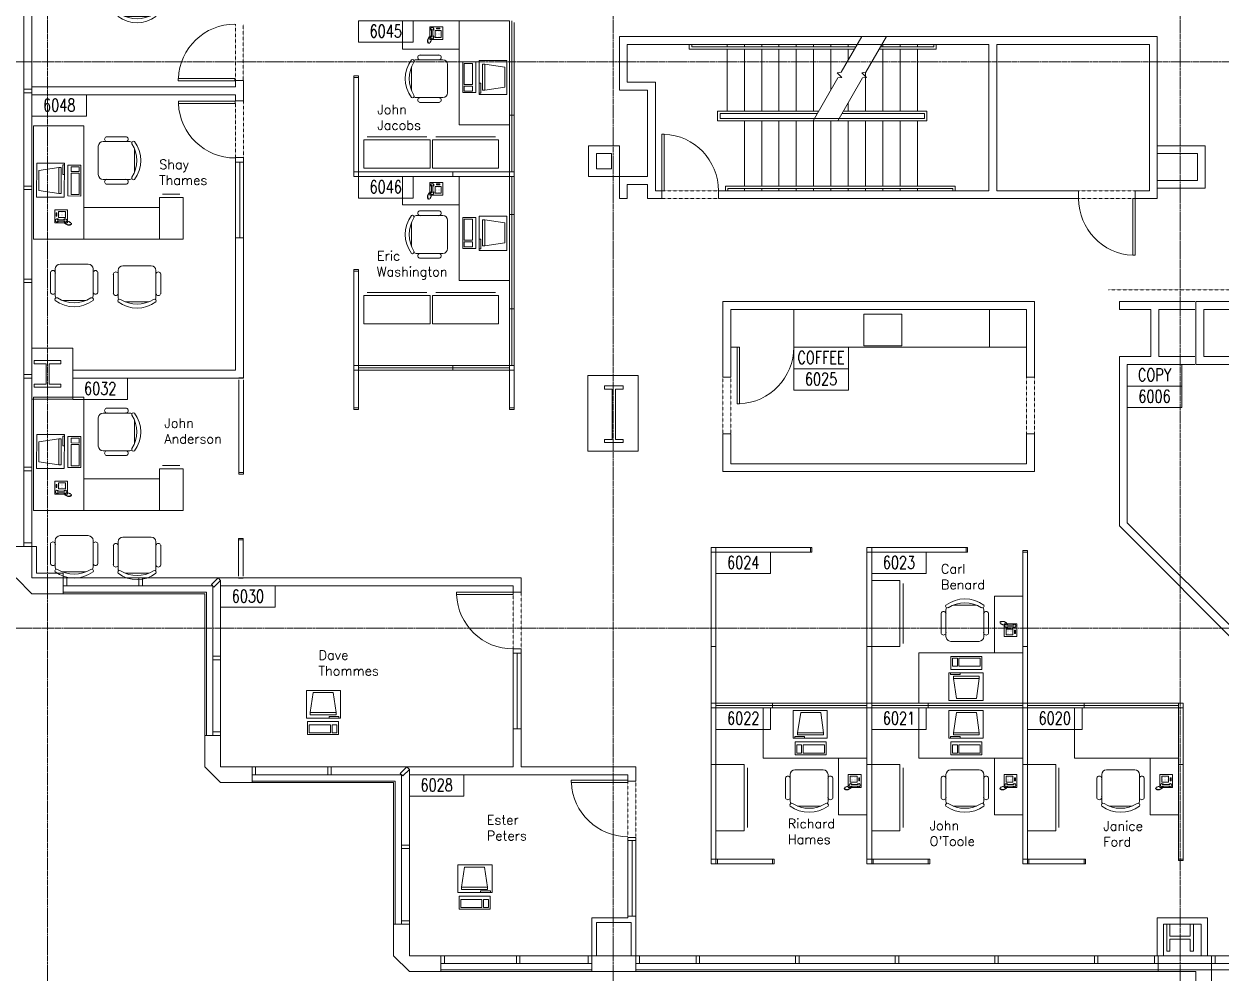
# Model space of a CAD drawing. Header units: inches. Extents: x 736 to 3540, y 736 to 3540.
# Drawn here: x 1209 to 1970, y 2445 to 3048 of the extents above; entities that cross this region are included whole.
import ezdxf
from ezdxf.enums import TextEntityAlignment as Align

# ---------------------------------------------------------------- set-up
doc = ezdxf.new("R2010")
doc.units = ezdxf.units.IN
doc.header["$MEASUREMENT"] = 0
for name, pattern in [('CENTER', [2, 1.25, -0.25, 0.25, -0.25]), ('HIDDEN', [0.375, 0.25, -0.125]), ('HIDDEN2', [0.1875, 0.125, -0.0625])]:
    doc.linetypes.add(name, pattern=pattern)
doc.layers.get('0').update_dxf_attribs({"linetype": 'CONTINUOUS', "lineweight": 18})
for name, color, linetype, lineweight in [('BUILDING SHELL', 151, 'CONTINUOUS', 18), ('CASEWORK', 4, 'CONTINUOUS', 18), ('CHAIRS', 4, 'CONTINUOUS', 18), ('COLUMNS', 8, 'CONTINUOUS', 18), ('CORE', 8, 'CONTINUOUS', 18), ('CPU', 6, 'CONTINUOUS', 18), ('CUBICLE PANELS', 6, 'CONTINUOUS', 18), ('DOORS', 3, 'CONTINUOUS', 18), ('EMPLOYEE', 1, 'CONTINUOUS', 18), ('FURNITURE', 3, 'CONTINUOUS', 18), ('GRIDLN', 9, 'CENTER', 18), ('HEADERS', 5, 'HIDDEN2', 18), ('PHONES', 30, 'CONTINUOUS', 18), ('PLUMBING', 52, 'CONTINUOUS', 18), ('ROOM NUMBERS', 21, 'CONTINUOUS', 18), ('SILLS', 8, 'CONTINUOUS', 18), ('STAIRS', 8, 'CONTINUOUS', 18), ('WALLS', 6, 'CONTINUOUS', 18), ('WINDOWS', 8, 'CONTINUOUS', 18), ('WINDOWS-MULLIONS', 8, 'CONTINUOUS', 18)]:
    doc.layers.add(name, color=color, linetype=linetype, lineweight=lineweight)
doc.styles.add('ARCHITXT', font='simplex.shx')
doc.styles.add('ROMANS', font='romans', dxfattribs={"width": 0.75, "height": 8})

# ---------------------------------------------------------------- blocks, each defined once
blk = doc.blocks.new('DR-36')
for p, q in [((0, 36), (0, 0)), ((0, 36), (1.5, 36)), ((1.5, 36), (1.5, 0)), ((0, 0), (1.5, 0))]:
    blk.add_line(p, q)
blk.add_arc((0, 0), 36, 0, 87.61406)
blk = doc.blocks.new('RMNUM')
at = {"lineweight": -2}
blk.add_lwpolyline([(-16.33354, 6.674702), (18.388073, 6.674702), (18.388073, -6.982766), (-16.33354, -6.982766), (-16.33354, 6.674702)], dxfattribs=at)
at = {"lineweight": -2, "style": 'ROMANS', "width": 0.75}
blk.add_attdef('NUMBER', text='', height=8, dxfattribs=at).set_placement((1.027267, 0.114097), align=Align.MIDDLE_CENTER)
blk = doc.blocks.new('DESK2')
for p, q in [((33, 0), (-33, 0)), ((-33, 0), (-33, -68)), ((33, -32), (33, 0)), ((-33, -32), (33, -32)), ((-15, -68), (-15, -32)), ((-33, -68), (-15, -68))]:
    blk.add_line(p, q)
blk = doc.blocks.new('CHAIR1')
for p, q in [((0, 9), (0, -9)), ((20, 12), (3, 12)), ((5.12, 15.04), (17.88, 15.04)), ((23, -7.44), (23, 7.44)), ((3, -12), (20, -12)), ((5.12, -15), (17.88, -15))]:
    blk.add_line(p, q)
for centre, radius, start, end in [((3, 9), 3, 90, 180), ((5.56, 13.54), 1.56, 73.7398, 286.2602), ((17.44, 13.54), 1.56, 253.7398, 106.2602), ((20, 9), 3, 62.41556, 90), ((22.34, 11.12), 1.1, 53.30994, 212.02741), ((4.82, 0), 19.64, 327.57575, 32.42425), ((7, 0), 20, 323.1301, 36.8699), ((3, -9), 3, 180, 270), ((5.56, -13.5), 1.56, 73.7398, 286.2602), ((17.44, -13.5), 1.56, 253.7398, 106.2602), ((20, -9), 3, 270, 297.58444), ((22.34, -11.12), 1.1, 147.97259, 306.69006)]:
    blk.add_arc(centre, radius, start, end)
blk = doc.blocks.new('RECTANG')
for p, q in [((1, 1), (0, 1)), ((0, 1), (0, 0)), ((1, 0), (1, 1)), ((0, 0), (1, 0))]:
    blk.add_line(p, q)
blk = doc.blocks.new('IBMAT', base_point=(61, 306))
for p, q in [((75, 307), (75, 306)), ((81, 307), (75, 307)), ((81, 306), (81, 307))]:
    blk.add_line(p, q)
at = {"xscale": 21, "yscale": 17, "zscale": 21}
blk.add_blockref('RECTANG', (61, 306), dxfattribs=at)
blk = doc.blocks.new('KEYBOARD', base_point=(60, 294))
for p, xscale, yscale, zscale in [((60, 294), 19, 8, 19), ((61, 295), 13, 5, 13), ((75, 295), 3, 5, 3)]:
    blk.add_blockref('RECTANG', p, dxfattribs=dict(xscale=xscale, yscale=yscale, zscale=zscale))
blk = doc.blocks.new('COMPUTER')
for p, q in [((-6.64, 16.23), (-8.5, 3.5)), ((6.08, 16.23), (-6.64, 16.23)), ((8, 3.5), (6.08, 16.23)), ((-8.5, 3.5), (-8.5, 2.04)), ((8, 3.5), (-8.5, 3.5)), ((-8.5, 2.04), (8, 2.04)), ((8, 2.04), (8, 3.5))]:
    blk.add_line(p, q)
at = {"xscale": 1.033846153846154, "yscale": 1.033846153846154, "zscale": 1.033846153846154}
for name, p in [('IBMAT', (-10.86, 0)), ('KEYBOARD', (-10.05, -10.5))]:
    blk.add_blockref(name, p, dxfattribs=at)
blk = doc.blocks.new('FNPHONE')
for p, q in [((-9.1, 0.22), (-9.7, 0.02)), ((-8.9, 0.62), (-9.5, 0.42)), ((-8.7, 1.02), (-9.3, 0.82)), ((-8.5, 1.42), (-9.1, 1.22)), ((-8.3, 1.82), (-8.9, 1.62)), ((-7.14, 0.56), (-7.5, -0.58)), ((-7.29, 6.54), (-7.29, 1.54)), ((-6.29, 6.54), (-6.29, 1.54)), ((-3.87, 4.85), (-3.87, 4.85)), ((-3.87, 3.91), (-3.87, 3.91)), ((-3.87, 2.97), (-3.87, 2.97)), ((-3.87, 2.03), (-3.87, 2.03)), ((-2.94, 4.85), (-2.94, 4.85)), ((-2.94, 3.91), (-2.94, 3.91)), ((-2.94, 2.97), (-2.94, 2.97)), ((-2.94, 2.03), (-2.94, 2.03)), ((-2, 4.85), (-2, 4.85)), ((-2, 3.91), (-2, 3.91)), ((-2, 2.97), (-2, 2.97)), ((-2, 2.03), (-2, 2.03)), ((-9.3, -0.18), (-9.9, -0.38)), ((-9.3, -0.58), (-9.9, -0.78)), ((-9.3, -0.98), (-9.9, -1.18)), ((-9.3, -1.38), (-9.9, -1.58)), ((-9.1, -1.78), (-9.7, -1.98)), ((-8.9, -2.18), (-9.5, -2.38)), ((-8.43, -2.46), (-9.03, -2.66)), ((-7.9, -1.98), (-8.5, -2.18)), ((-7.7, -1.58), (-8.3, -1.78)), ((-7.5, -1.18), (-8.1, -1.38)), ((-7.3, -0.78), (-7.9, -0.98))]:
    blk.add_line(p, q)
for centre, start, end in [((-6.79, 6.54), 298.49146, 241.50854), ((-6.79, 1.54), 118.49146, 61.50854)]:
    blk.add_arc(centre, 1.05, start, end)
for p, xscale, yscale, zscale in [((-8.21, 0), 8.20528234483245, 8.104073169521023, 8.20528234483245), ((-4.81, 1.25), 3.75, 4.375, 3.75), ((-4.03, 6.72), 2.03125, 0.46875, 2.03125)]:
    blk.add_blockref('RECTANG', p, dxfattribs=dict(xscale=xscale, yscale=yscale, zscale=zscale))
blk = doc.blocks.new('DESK3')
for p, q in [((72, 0), (0, 0)), ((0, 0), (0, -80)), ((72, -32), (72, 0)), ((0, -32), (72, -32)), ((20, -80), (20, -32)), ((0, -80), (20, -80))]:
    blk.add_line(p, q)
blk = doc.blocks.new('FC15X27A')
for p, q in [((7.53125, 0), (-7.53125, 0)), ((-7.53125, 0), (-7.53125, -26.5)), ((7.53125, -26.5), (7.53125, 0)), ((-7.53125, -26.5), (7.53125, -26.5)), ((-5.53125, -28.5), (5.53125, -28.5))]:
    blk.add_line(p, q)
blk = doc.blocks.new('FC42X18D')
for p, q in [((-21, 0), (-21, -18)), ((-21, 0), (21, 0)), ((21, -18), (21, 0)), ((-21, -18), (21, -18)), ((-19, -20), (19, -20))]:
    blk.add_line(p, q)

msp = doc.modelspace()

# ---------------------------------------------------------------- linework, layer by layer
msp.add_line((1910.44, 2797.33), (1910.44, 2797.33))
at = {"layer": 'BUILDING SHELL'}
for p, q in [((1214, 2716), (1204, 2716)), ((1214, 2696), (1214, 2716)), ((1204, 2696), (1214, 2686)), ((1234, 2696), (1214, 2696)), ((1234, 2696), (1234, 2686)), ((1214, 2686), (1234, 2686)), ((1334, 2596), (1324, 2596)), ((1324, 2596), (1324, 2576)), ((1334, 2576), (1334, 2596)), ((1324, 2576), (1334, 2566)), ((1354, 2576), (1334, 2576)), ((1354, 2576), (1354, 2566)), ((1334, 2566), (1354, 2566)), ((1454, 2476), (1444, 2476)), ((1444, 2476), (1444, 2456)), ((1454, 2456), (1454, 2476)), ((1444, 2456), (1454, 2446)), ((1474, 2456), (1454, 2456)), ((1474, 2456), (1474, 2446)), ((1598, 2456), (1570, 2456)), ((1570, 2456), (1570, 2446)), ((1598, 2456), (1598, 2446)), ((1930, 2456), (1930, 2446)), ((1964, 2456), (1930, 2456)), ((1964, 2456), (1964, 2336)), ((1454, 2446), (1474, 2446)), ((1598, 2446), (1570, 2446)), ((1954, 2446), (1930, 2446)), ((1954, 2446), (1954, 2366))]:
    msp.add_line(p, q, dxfattribs=at)
at = {"layer": 'CASEWORK'}
for p, q in [((1698.39, 2842.61), (1698.39, 2866.61)), ((1662.39, 2842.61), (1658.39, 2842.61)), ((1846.39, 2842.61), (1698.39, 2842.61))]:
    msp.add_line(p, q, dxfattribs=at)
at = {"layer": 'CASEWORK', "linetype": 'HIDDEN'}
msp.add_line((1822.86, 2842.61), (1822.86, 2866.61), dxfattribs=at)
at = {"layer": 'COLUMNS'}
for points in [[(1215.5, 2832.15), (1215.5, 2834.15), (1232.5, 2834.15), (1232.5, 2832.15), (1225, 2832.15), (1225, 2819.15), (1232.5, 2819.15), (1232.5, 2817.15), (1215.5, 2817.15), (1215.5, 2819.15), (1223, 2819.15), (1223, 2832.15)], [(1578, 2816), (1578, 2818), (1590, 2818), (1590, 2816), (1585, 2816), (1585, 2784), (1590, 2784), (1590, 2782), (1578, 2782), (1578, 2784), (1583, 2784), (1583, 2816)], [(1950.5, 2475.95), (1952.5, 2475.95), (1952.5, 2458.95), (1950.5, 2458.95), (1950.5, 2466.45), (1937.5, 2466.45), (1937.5, 2458.95), (1935.5, 2458.95), (1935.5, 2475.95), (1937.5, 2475.95), (1937.5, 2468.45), (1950.5, 2468.45)]]:
    msp.add_lwpolyline(points, close=True, dxfattribs=at)
at = {"layer": 'CORE'}
for p, q in [((1929.5, 3040), (1587.5, 3040)), ((1587.5, 3040), (1587.5, 3006)), ((1929.5, 3040), (1929.5, 2937)), ((1822.5, 3035), (1592.5, 3035)), ((1592.5, 3035), (1592.5, 3011)), ((1822.5, 3035), (1822.5, 2942)), ((1924.5, 3035), (1827.5, 3035)), ((1827.5, 3035), (1827.5, 2942)), ((1924.5, 3035), (1924.5, 2942)), ((1610.5, 3011), (1592.5, 3011)), ((1610.5, 3011), (1610.5, 2942)), ((1605.5, 3006), (1587.5, 3006)), ((1605.5, 3006), (1605.5, 2951)), ((1955, 2965.61), (1929.5, 2965.61)), ((1955, 2948.61), (1955, 2965.61)), ((1605.5, 2951), (1587.5, 2951)), ((1587.5, 2951), (1587.5, 2937)), ((1605.5, 2946), (1592.5, 2946)), ((1592.5, 2946), (1592.5, 2937)), ((1605.5, 2946), (1605.5, 2937)), ((1929.5, 2948.61), (1955, 2948.61)), ((1614.5, 2942), (1610.5, 2942)), ((1614.5, 2942), (1614.5, 2937)), ((1822.5, 2942), (1650.5, 2942)), ((1650.5, 2942), (1650.5, 2937)), ((1879.5, 2942), (1827.5, 2942)), ((1879.5, 2942), (1879.5, 2937)), ((1924.5, 2942), (1915.5, 2942)), ((1915.5, 2942), (1915.5, 2937)), ((1592.5, 2937), (1587.5, 2937)), ((1614.5, 2937), (1605.5, 2937)), ((1879.5, 2937), (1650.5, 2937)), ((1929.5, 2937), (1915.5, 2937)), ((1954, 2871.61), (1954, 2831.61)), ((1978.5, 2871.61), (1954, 2871.61)), ((1959, 2866.61), (1959, 2836.61)), ((1978.5, 2866.61), (1959, 2866.61)), ((2103, 2831.61), (1954, 2831.61)), ((2103, 2836.61), (1959, 2836.61))]:
    msp.add_line(p, q, dxfattribs=at)
for points in [[(1587.5, 2970.61), (1568, 2970.61), (1568, 2951), (1587.5, 2951)], [(1582.5, 2965.61), (1573, 2965.61), (1573, 2956), (1582.5, 2956)]]:
    msp.add_lwpolyline(points, close=True, dxfattribs=at)
for points in [[(1960, 2970.61), (1929.5, 2970.61)], [(1929.5, 2943.61), (1960, 2943.61), (1960, 2970.61)]]:
    msp.add_lwpolyline(points, dxfattribs=at)
at = {"layer": 'CUBICLE PANELS', "linetype": 'Continuous'}
for p, q in [((1648.93, 2514.42), (1648.93, 2517.42)), ((1747.93, 2514.42), (1747.93, 2517.42)), ((1846.93, 2514.42), (1846.93, 2517.42))]:
    msp.add_line(p, q, dxfattribs=at)
for points in [[(1517.64, 3049), (1517.64, 2991)], [(1519.14, 3050), (1519.14, 2990)], [(1520.64, 3049), (1520.64, 2991)], [(1418.64, 3013), (1418.64, 3014), (1418.64, 3015), (1421.64, 3015), (1421.64, 3013)], [(1421.64, 3014), (1418.64, 3014)], [(1418.64, 2955), (1418.64, 3013)], [(1421.64, 2955), (1421.64, 3013)], [(1517.64, 2991), (1517.64, 2989)], [(1520.64, 2990), (1517.64, 2990)], [(1517.64, 2989), (1517.64, 2955)], [(1519.14, 2990), (1519.14, 2954)], [(1520.64, 2991), (1520.64, 2989)], [(1520.64, 2989), (1520.64, 2955)], [(1421.64, 2955), (1421.64, 2954), (1418.64, 2954), (1418.64, 2955)], [(1418.64, 2954), (1418.64, 2951), (1421.64, 2951)], [(1422.64, 2951), (1421.64, 2951), (1421.64, 2954), (1422.64, 2954)], [(1480.64, 2954), (1422.64, 2954)], [(1482.64, 2954), (1480.64, 2954)], [(1481.64, 2951), (1481.64, 2954)], [(1516.64, 2954), (1482.64, 2954)], [(1516.64, 2954), (1517.64, 2954), (1517.64, 2951), (1516.64, 2951)], [(1520.64, 2955), (1520.64, 2954), (1517.64, 2954), (1517.64, 2955)], [(1520.64, 2954), (1520.64, 2951)], [(1480.64, 2951), (1422.64, 2951)], [(1482.64, 2951), (1480.64, 2951)], [(1516.64, 2951), (1482.64, 2951)], [(1517.64, 2950), (1517.64, 2951), (1520.64, 2951), (1520.64, 2950)], [(1517.64, 2950), (1517.64, 2928)], [(1519.14, 2951), (1519.14, 2927)], [(1520.64, 2950), (1520.64, 2928)], [(1517.64, 2928), (1517.64, 2926)], [(1520.64, 2927), (1517.64, 2927)], [(1517.64, 2926), (1517.64, 2868)], [(1519.14, 2927), (1519.14, 2867)], [(1520.64, 2928), (1520.64, 2926)], [(1520.64, 2926), (1520.64, 2868)], [(1418.64, 2890), (1418.64, 2891), (1418.64, 2892), (1421.64, 2892), (1421.64, 2890)], [(1421.64, 2891), (1418.64, 2891)], [(1418.64, 2832), (1418.64, 2890)], [(1421.64, 2832), (1421.64, 2890)], [(1517.64, 2868), (1517.64, 2866)], [(1520.64, 2867), (1517.64, 2867)], [(1517.64, 2866), (1517.64, 2832)], [(1519.14, 2867), (1519.14, 2831)], [(1520.64, 2868), (1520.64, 2866)], [(1520.64, 2866), (1520.64, 2832)], [(1421.64, 2832), (1421.64, 2831), (1418.64, 2831), (1418.64, 2832)], [(1520.64, 2832), (1520.64, 2831), (1517.64, 2831), (1517.64, 2832)], [(1418.64, 2828), (1418.64, 2831)], [(1418.64, 2827), (1418.64, 2828), (1421.64, 2828), (1421.64, 2827)], [(1418.64, 2805), (1418.64, 2827)], [(1422.64, 2828), (1421.64, 2828), (1421.64, 2831), (1422.64, 2831)], [(1481.64, 2829.5), (1421.64, 2829.5)], [(1421.64, 2805), (1421.64, 2827)], [(1480.64, 2831), (1422.64, 2831)], [(1480.64, 2828), (1422.64, 2828)], [(1480.64, 2831), (1482.64, 2831)], [(1480.64, 2828), (1482.64, 2828)], [(1481.64, 2831), (1481.64, 2828)], [(1517.64, 2829.5), (1481.64, 2829.5)], [(1516.64, 2831), (1482.64, 2831)], [(1516.64, 2828), (1482.64, 2828)], [(1516.64, 2831), (1517.64, 2831), (1517.64, 2828), (1516.64, 2828)], [(1517.64, 2827), (1517.64, 2828), (1520.64, 2828), (1520.64, 2827)], [(1517.64, 2805), (1517.64, 2827)], [(1520.64, 2831), (1520.64, 2828)], [(1520.64, 2805), (1520.64, 2827)], [(1348.52, 2822.97), (1345.52, 2822.97), (1345.52, 2823.22), (1348.52, 2823.22), (1348.52, 2822.97)], [(1345.52, 2821.97), (1345.52, 2763.97)], [(1348.52, 2821.97), (1348.52, 2763.97)], [(1421.64, 2805), (1421.64, 2804), (1421.64, 2803), (1418.64, 2803), (1418.64, 2805)], [(1418.64, 2804), (1421.64, 2804)], [(1520.64, 2805), (1520.64, 2804), (1520.64, 2803), (1517.64, 2803), (1517.64, 2805)], [(1517.64, 2804), (1520.64, 2804)], [(1348.52, 2763.97), (1348.52, 2762.97), (1348.52, 2761.97), (1345.52, 2761.97), (1345.52, 2763.97)], [(1345.52, 2762.97), (1348.52, 2762.97)], [(1345.39, 2719.13), (1345.39, 2720.13), (1345.39, 2721.13), (1348.39, 2721.13), (1348.39, 2719.13)], [(1348.39, 2720.13), (1345.39, 2720.13)], [(1345.39, 2719.13), (1345.39, 2697.13)], [(1348.39, 2719.13), (1348.39, 2697.13)], [(1648.93, 2715.42), (1645.93, 2715.42), (1645.93, 2712.42)], [(1645.93, 2711.42), (1645.93, 2712.42), (1648.93, 2712.42), (1648.93, 2711.42)], [(1645.93, 2653.42), (1645.93, 2711.42)], [(1649.93, 2712.42), (1648.93, 2712.42), (1648.93, 2715.42), (1649.93, 2715.42)], [(1648.93, 2653.42), (1648.93, 2711.42)], [(1649.93, 2715.42), (1707.93, 2715.42)], [(1649.93, 2712.42), (1707.93, 2712.42)], [(1707.93, 2715.42), (1708.93, 2715.42), (1709.93, 2715.42), (1709.93, 2712.42), (1707.93, 2712.42)], [(1708.93, 2712.42), (1708.93, 2715.42)], [(1747.93, 2715.42), (1744.93, 2715.42), (1744.93, 2712.42)], [(1744.93, 2711.42), (1744.93, 2712.42), (1747.93, 2712.42), (1747.93, 2711.42)], [(1744.93, 2653.42), (1744.93, 2711.42)], [(1748.93, 2712.42), (1747.93, 2712.42), (1747.93, 2715.42), (1748.93, 2715.42)], [(1747.93, 2653.42), (1747.93, 2711.42)], [(1748.93, 2715.42), (1806.93, 2715.42)], [(1748.93, 2712.42), (1806.93, 2712.42)], [(1806.93, 2715.42), (1807.93, 2715.42), (1808.93, 2715.42), (1808.93, 2712.42), (1806.93, 2712.42)], [(1807.93, 2712.42), (1807.93, 2715.42)], [(1843.93, 2711.42), (1843.93, 2712.42), (1843.93, 2713.42), (1846.93, 2713.42), (1846.93, 2711.42)], [(1846.93, 2712.42), (1843.93, 2712.42)], [(1843.93, 2711.42), (1843.93, 2653.42)], [(1846.93, 2711.42), (1846.93, 2653.42)], [(1345.39, 2696.13), (1348.39, 2696.13), (1348.39, 2695.88), (1345.39, 2695.88), (1345.39, 2696.13)], [(1645.93, 2651.42), (1645.93, 2653.42)], [(1645.93, 2652.42), (1648.93, 2652.42)], [(1645.93, 2617.42), (1645.93, 2651.42)], [(1648.93, 2651.42), (1648.93, 2653.42)], [(1648.93, 2617.42), (1648.93, 2651.42)], [(1744.93, 2651.42), (1744.93, 2653.42)], [(1744.93, 2652.42), (1747.93, 2652.42)], [(1744.93, 2617.42), (1744.93, 2651.42)], [(1747.93, 2651.42), (1747.93, 2653.42)], [(1747.93, 2617.42), (1747.93, 2651.42)], [(1843.93, 2651.42), (1843.93, 2653.42)], [(1843.93, 2652.42), (1846.93, 2652.42)], [(1843.93, 2651.42), (1843.93, 2617.42)], [(1846.93, 2651.42), (1846.93, 2653.42)], [(1846.93, 2651.42), (1846.93, 2617.42)], [(1648.93, 2617.42), (1648.93, 2616.42), (1645.93, 2616.42), (1645.93, 2617.42)], [(1645.93, 2613.42), (1645.93, 2616.42)], [(1645.93, 2612.42), (1645.93, 2613.42), (1648.93, 2613.42), (1648.93, 2612.42)], [(1645.93, 2578.42), (1645.93, 2612.42)], [(1649.93, 2613.42), (1648.93, 2613.42), (1648.93, 2616.42), (1649.93, 2616.42)], [(1648.93, 2614.92), (1684.93, 2614.92)], [(1648.93, 2578.42), (1648.93, 2612.42)], [(1649.93, 2616.42), (1683.93, 2616.42)], [(1649.93, 2613.42), (1683.93, 2613.42)], [(1683.93, 2616.42), (1685.93, 2616.42)], [(1683.93, 2613.42), (1685.93, 2613.42)], [(1684.93, 2616.42), (1684.93, 2613.42)], [(1684.93, 2614.92), (1744.93, 2614.92)], [(1685.93, 2616.42), (1743.93, 2616.42)], [(1685.93, 2613.42), (1743.93, 2613.42)], [(1743.93, 2616.42), (1744.93, 2616.42), (1744.93, 2613.42), (1743.93, 2613.42)], [(1744.93, 2617.42), (1744.93, 2616.42), (1747.93, 2616.42), (1747.93, 2617.42)], [(1744.93, 2612.42), (1744.93, 2613.42), (1747.93, 2613.42), (1747.93, 2612.42)], [(1744.93, 2578.42), (1744.93, 2612.42)], [(1748.93, 2613.42), (1747.93, 2613.42), (1747.93, 2616.42), (1748.93, 2616.42)], [(1747.93, 2614.92), (1783.93, 2614.92)], [(1747.93, 2578.42), (1747.93, 2612.42)], [(1748.93, 2616.42), (1782.93, 2616.42)], [(1748.93, 2613.42), (1782.93, 2613.42)], [(1782.93, 2616.42), (1784.93, 2616.42)], [(1782.93, 2613.42), (1784.93, 2613.42)], [(1783.93, 2616.42), (1783.93, 2613.42)], [(1783.93, 2614.92), (1843.93, 2614.92)], [(1784.93, 2616.42), (1842.93, 2616.42)], [(1784.93, 2613.42), (1842.93, 2613.42)], [(1842.93, 2616.42), (1843.93, 2616.42), (1843.93, 2613.42), (1842.93, 2613.42)], [(1843.93, 2617.42), (1843.93, 2616.42), (1846.93, 2616.42), (1846.93, 2617.42)], [(1843.93, 2612.42), (1843.93, 2613.42), (1846.93, 2613.42), (1846.93, 2612.42)], [(1843.93, 2612.42), (1843.93, 2578.42)], [(1847.93, 2613.42), (1846.93, 2613.42), (1846.93, 2616.42), (1847.93, 2616.42)], [(1846.93, 2614.92), (1882.93, 2614.92)], [(1846.93, 2612.42), (1846.93, 2578.42)], [(1847.93, 2616.42), (1881.93, 2616.42)], [(1847.93, 2613.42), (1881.93, 2613.42)], [(1881.93, 2616.42), (1883.93, 2616.42)], [(1881.93, 2613.42), (1883.93, 2613.42)], [(1882.93, 2616.42), (1882.93, 2613.42)], [(1882.93, 2614.92), (1942.93, 2614.92)], [(1883.93, 2616.42), (1941.93, 2616.42)], [(1883.93, 2613.42), (1941.93, 2613.42)], [(1941.93, 2616.42), (1942.93, 2616.42), (1942.93, 2613.42), (1941.93, 2613.42)], [(1945.93, 2613.42), (1945.93, 2616.42), (1942.93, 2616.42)], [(1942.93, 2612.42), (1942.93, 2613.42), (1945.93, 2613.42), (1945.93, 2612.42)], [(1942.93, 2612.42), (1942.93, 2578.42)], [(1945.93, 2612.42), (1945.93, 2578.42)], [(1645.93, 2576.42), (1645.93, 2578.42)], [(1645.93, 2577.42), (1648.93, 2577.42)], [(1645.93, 2518.42), (1645.93, 2576.42)], [(1648.93, 2576.42), (1648.93, 2578.42)], [(1648.93, 2518.42), (1648.93, 2576.42)], [(1744.93, 2576.42), (1744.93, 2578.42)], [(1744.93, 2577.42), (1747.93, 2577.42)], [(1744.93, 2518.42), (1744.93, 2576.42)], [(1747.93, 2576.42), (1747.93, 2578.42)], [(1747.93, 2518.42), (1747.93, 2576.42)], [(1843.93, 2578.42), (1843.93, 2576.42)], [(1846.93, 2577.42), (1843.93, 2577.42)], [(1843.93, 2576.42), (1843.93, 2518.42)], [(1846.93, 2578.42), (1846.93, 2576.42)], [(1846.93, 2576.42), (1846.93, 2518.42)], [(1942.93, 2578.42), (1942.93, 2576.42)], [(1945.93, 2577.42), (1942.93, 2577.42)], [(1942.93, 2576.42), (1942.93, 2518.42)], [(1945.93, 2578.42), (1945.93, 2576.42)], [(1945.93, 2576.42), (1945.93, 2518.42)], [(1648.93, 2518.42), (1648.93, 2517.42), (1645.93, 2517.42), (1645.93, 2518.42)], [(1645.93, 2517.42), (1645.93, 2514.42), (1648.93, 2514.42)], [(1647.93, 2517.42), (1648.93, 2517.42), (1649.93, 2517.42), (1649.93, 2514.42), (1647.93, 2514.42)], [(1649.93, 2514.42), (1648.93, 2514.42), (1648.93, 2517.42), (1649.93, 2517.42)], [(1683.93, 2517.42), (1649.93, 2517.42)], [(1683.93, 2514.42), (1649.93, 2514.42)], [(1683.93, 2517.42), (1684.93, 2517.42), (1685.93, 2517.42), (1685.93, 2514.42), (1683.93, 2514.42)], [(1684.93, 2514.42), (1684.93, 2517.42)], [(1747.93, 2518.42), (1747.93, 2517.42), (1744.93, 2517.42), (1744.93, 2518.42)], [(1744.93, 2517.42), (1744.93, 2514.42), (1747.93, 2514.42)], [(1746.93, 2517.42), (1747.93, 2517.42), (1748.93, 2517.42), (1748.93, 2514.42), (1746.93, 2514.42)], [(1748.93, 2514.42), (1747.93, 2514.42), (1747.93, 2517.42), (1748.93, 2517.42)], [(1782.93, 2517.42), (1748.93, 2517.42)], [(1782.93, 2514.42), (1748.93, 2514.42)], [(1782.93, 2517.42), (1783.93, 2517.42), (1784.93, 2517.42), (1784.93, 2514.42), (1782.93, 2514.42)], [(1783.93, 2514.42), (1783.93, 2517.42)], [(1846.93, 2518.42), (1846.93, 2517.42), (1843.93, 2517.42), (1843.93, 2518.42)], [(1843.93, 2517.42), (1843.93, 2514.42), (1846.93, 2514.42)], [(1845.93, 2517.42), (1846.93, 2517.42), (1847.93, 2517.42), (1847.93, 2514.42), (1845.93, 2514.42)], [(1847.93, 2514.42), (1846.93, 2514.42), (1846.93, 2517.42), (1847.93, 2517.42)], [(1881.93, 2517.42), (1847.93, 2517.42)], [(1881.93, 2514.42), (1847.93, 2514.42)], [(1881.93, 2517.42), (1882.93, 2517.42), (1883.93, 2517.42), (1883.93, 2514.42), (1881.93, 2514.42)], [(1882.93, 2514.42), (1882.93, 2517.42)], [(1945.93, 2518.42), (1945.93, 2517.42), (1945.93, 2516.42), (1942.93, 2516.42), (1942.93, 2518.42)], [(1942.93, 2517.42), (1945.93, 2517.42)]]:
    msp.add_lwpolyline(points, dxfattribs=at)
at = {"layer": 'GRIDLN'}
for p, q in [((1224, 3492), (1224, 736)), ((1224, 3492), (1224, 736)), ((1583.5, 3492), (1583.5, 736)), ((1944, 3492), (1944, 736)), ((3492, 3024), (736, 3024)), ((3492, 2664), (736, 2664))]:
    msp.add_line(p, q, dxfattribs=at)
at = {"layer": 'HEADERS'}
for p, q in [((1343.42, 3047.8), (1343.42, 3011.8)), ((1348.42, 3011.8), (1348.42, 3047.8)), ((1343.49, 2962.92), (1343.49, 2998.92)), ((1348.49, 2998.92), (1348.49, 2962.92)), ((1614.5, 2942), (1650.5, 2942)), ((1879.5, 2942), (1915.5, 2942)), ((1614.5, 2937), (1650.5, 2937)), ((1879.5, 2937), (1915.5, 2937)), ((2587.43, 2879.11), (1898.5, 2879.11)), ((1653.39, 2787.98), (1653.39, 2823.98)), ((1658.39, 2787.98), (1658.39, 2823.98)), ((1846.39, 2787.61), (1846.39, 2823.61)), ((1851.39, 2787.61), (1851.39, 2823.61)), ((1520, 2651), (1520, 2687)), ((1525, 2687), (1525, 2651)), ((1593, 2531.65), (1593, 2567.65)), ((1598, 2567.65), (1598, 2531.65))]:
    msp.add_line(p, q, dxfattribs=at)
at = {"layer": 'PLUMBING'}
for p, q in [((1743, 2843.51), (1743, 2863.51)), ((1743, 2863.51), (1767, 2863.51)), ((1767, 2863.51), (1767, 2843.51)), ((1767, 2843.51), (1743, 2843.51))]:
    msp.add_line(p, q, dxfattribs=at)
at = {"layer": 'SILLS'}
for points in [[(1214, 2819), (1214, 2819), (1214, 2819)], [(1570, 2456), (1570, 2456), (1570, 2459), (1570, 2459)]]:
    msp.add_lwpolyline(points, dxfattribs=at)
at = {"layer": 'STAIRS'}
for p, q in [((1632, 3035), (1632, 3032)), ((1737, 3032), (1632, 3032)), ((1633.5, 3035), (1633.5, 3033.5)), ((1737.87, 3033.5), (1633.5, 3033.5)), ((1656, 3035), (1656, 3033.5)), ((1656, 3032), (1656, 2992.5)), ((1667, 3035), (1667, 3033.5)), ((1667, 3032), (1667, 2992.5)), ((1678, 3035), (1678, 3033.5)), ((1678, 3032), (1678, 2992.5)), ((1689, 3035), (1689, 3033.5)), ((1689, 3032), (1689, 2992.5)), ((1700, 3035), (1700, 3033.5)), ((1700, 3032), (1700, 2992.5)), ((1711, 3035), (1711, 3033.5)), ((1711, 3032), (1711, 2992.5)), ((1722, 3035), (1722, 3033.5)), ((1722, 3032), (1722, 3006.01)), ((1733, 3035), (1733, 3033.5)), ((1733, 3032), (1733, 3025.06)), ((1789, 3032), (1752.67, 3032)), ((1787.5, 3033.5), (1753.53, 3033.5)), ((1755, 3035), (1755, 3033.5)), ((1755, 3032), (1755, 2992.5)), ((1766, 3035), (1766, 3033.5)), ((1766, 3032), (1766, 2992.5)), ((1777, 3035), (1777, 3033.5)), ((1777, 3032), (1777, 2992.5)), ((1787.5, 3035), (1787.5, 3033.5)), ((1789, 3035), (1789, 3032)), ((1744, 3017.25), (1744, 2992.5)), ((1714.2, 2992.5), (1650, 2992.5)), ((1650, 2992.5), (1650, 2986.5)), ((1783, 2992.5), (1729.86, 2992.5)), ((1733, 2997.94), (1733, 2992.5)), ((1783, 2992.5), (1783, 2986.5)), ((1783, 2986.5), (1650, 2986.5)), ((1713.33, 2991), (1651.5, 2991)), ((1651.5, 2991), (1651.5, 2988)), ((1781.5, 2988), (1651.5, 2988)), ((1667, 2986.5), (1667, 2945)), ((1678, 2986.5), (1678, 2945)), ((1689, 2986.5), (1689, 2945)), ((1700, 2986.5), (1700, 2945)), ((1711, 2986.5), (1711, 2945)), ((1722, 2986.5), (1722, 2945)), ((1781.5, 2991), (1729, 2991)), ((1733, 2986.5), (1733, 2945)), ((1744, 2986.5), (1744, 2945)), ((1755, 2986.5), (1755, 2945)), ((1766, 2986.5), (1766, 2945)), ((1777, 2986.5), (1777, 2945)), ((1781.5, 2991), (1781.5, 2988)), ((1801, 2945), (1655, 2945)), ((1655, 2945), (1655, 2942)), ((1799.5, 2943.5), (1656.5, 2943.5)), ((1656.5, 2943.5), (1656.5, 2942)), ((1667, 2943.5), (1667, 2942)), ((1678, 2943.5), (1678, 2942)), ((1689, 2943.5), (1689, 2942)), ((1700, 2943.5), (1700, 2942)), ((1711, 2943.5), (1711, 2942)), ((1722, 2943.5), (1722, 2942)), ((1733, 2943.5), (1733, 2942)), ((1744, 2943.5), (1744, 2942)), ((1755, 2943.5), (1755, 2942)), ((1766, 2943.5), (1766, 2942)), ((1777, 2943.5), (1777, 2942)), ((1799.5, 2943.5), (1799.5, 2942)), ((1801, 2945), (1801, 2942))]:
    msp.add_line(p, q, dxfattribs=at)
for points in [[(1710.74, 2986.5), (1726.43, 3013.69), (1728.93, 3014.02), (1726, 3016.94), (1728.5, 3017.27), (1741.62, 3040)], [(1726.4, 2986.5), (1742.09, 3013.69), (1744.59, 3014.02), (1741.67, 3016.94), (1744.16, 3017.27), (1757.29, 3040)]]:
    msp.add_lwpolyline(points, dxfattribs=at)
at = {"layer": 'WALLS'}
for p, q in [((1214.06, 2716), (1214.06, 3347)), ((1214.06, 3007.97), (1343.52, 3007.97)), ((1214.06, 3007.93), (1214.06, 3002.93)), ((1343.52, 3012.12), (1348.52, 3012.12)), ((1343.52, 3012.12), (1343.52, 3007.97)), ((1348.52, 3012.12), (1348.52, 2999.12)), ((1214.06, 3002.97), (1343.52, 3002.97)), ((1343.52, 3002.97), (1343.52, 2999.12)), ((1343.52, 2999.12), (1348.52, 2999.12)), ((1343.35, 2963.09), (1348.35, 2963.09)), ((1343.52, 2963.12), (1343.52, 2827.97)), ((1343.52, 2963.12), (1348.52, 2963.12)), ((1348.52, 2963.12), (1348.52, 2822.97)), ((1851.39, 2871.61), (1653.39, 2871.61)), ((1653.39, 2823.61), (1653.39, 2871.61)), ((1851.39, 2823.61), (1851.39, 2871.61)), ((1953.39, 2871.61), (1905.39, 2871.61)), ((1905.39, 2871.61), (1905.39, 2866.61)), ((1846.39, 2866.61), (1658.39, 2866.61)), ((1658.39, 2823.61), (1658.39, 2866.61)), ((1846.39, 2823.61), (1846.39, 2866.61)), ((1925.39, 2866.61), (1905.39, 2866.61)), ((1925.39, 2866.61), (1925.39, 2836.61)), ((1930.39, 2866.61), (1930.39, 2836.61)), ((1953.39, 2866.61), (1930.39, 2866.61)), ((1925.39, 2836.61), (1905.39, 2836.61)), ((1905.39, 2836.61), (1905.39, 2729.02)), ((1953.39, 2831.61), (1910.39, 2831.61)), ((1910.39, 2831.61), (1910.39, 2731.09)), ((1953.39, 2836.61), (1930.39, 2836.61)), ((1240.11, 2827.97), (1343.52, 2827.97)), ((1240.11, 2822.97), (1348.52, 2822.97)), ((1658.39, 2823.61), (1653.39, 2823.61)), ((1851.39, 2823.61), (1846.39, 2823.61)), ((1214.09, 2809.65), (1240.11, 2809.65)), ((1653.39, 2787.61), (1653.39, 2763.61)), ((1658.39, 2787.61), (1653.39, 2787.61)), ((1658.39, 2787.61), (1658.39, 2768.61)), ((1846.39, 2787.61), (1846.39, 2768.61)), ((1851.39, 2787.61), (1846.39, 2787.61)), ((1851.39, 2787.61), (1851.39, 2763.61)), ((1851.39, 2763.61), (1653.39, 2763.61)), ((1846.39, 2768.61), (1658.39, 2768.61)), ((1905.39, 2729.02), (2011.93, 2622.48)), ((1910.39, 2731.09), (2015.48, 2626)), ((1234, 2696), (1332.41, 2696)), ((1332.64, 2696), (1525, 2696)), ((1334, 2596), (1334, 2694.41)), ((1525, 2687), (1525, 2696)), ((1334, 2691), (1520, 2691)), ((1520, 2687), (1520, 2691)), ((1520, 2687), (1525, 2687)), ((1520, 2576), (1520, 2651)), ((1520, 2651), (1525, 2651)), ((1525, 2576), (1525, 2651)), ((1354, 2576), (1452.41, 2576)), ((1452.41, 2576), (1520, 2576)), ((1454, 2476), (1454, 2574.41)), ((1525, 2576), (1598, 2576)), ((1598, 2567), (1598, 2576)), ((1454, 2571), (1593, 2571)), ((1593, 2567), (1593, 2571)), ((1593, 2567), (1598, 2567)), ((1593, 2480), (1593, 2531)), ((1593, 2531), (1598, 2531)), ((1598, 2480), (1598, 2531)), ((1570, 2480), (1570, 2456)), ((1593, 2480), (1570, 2480)), ((1573, 2477), (1573, 2456)), ((1595, 2477), (1573, 2477)), ((1595, 2477), (1595, 2456)), ((1598, 2480), (1598, 2456)), ((1929.39, 2456), (1929.39, 2480)), ((1929.39, 2480), (1961.39, 2480)), ((1933.39, 2456), (1933.39, 2476)), ((1933.39, 2476), (1957.39, 2476)), ((1957.39, 2456), (1957.39, 2476)), ((1961.39, 2456), (1961.39, 2480)), ((1474, 2456), (1572.41, 2456)), ((1598, 2456), (2046.73, 2456))]:
    msp.add_line(p, q, dxfattribs=at)
for points in [[(1240.11, 2842), (1214.09, 2842), (1214.09, 2809.65)], [(1240.11, 2809.65), (1240.11, 2842)], [(1214, 2716), (1217, 2716), (1217, 2699), (1234, 2699), (1234, 2696)]]:
    msp.add_lwpolyline(points, dxfattribs=at)
msp.add_lwpolyline([(1599.39, 2824.61), (1567.39, 2824.61), (1567.39, 2776.61), (1599.39, 2776.61)], close=True, dxfattribs=at)
at = {"layer": 'WINDOWS'}
for p, q in [((1209, 2716), (1209, 3347)), ((1329, 2691), (1234, 2691)), ((1325, 2687), (1234, 2687)), ((1325, 2596), (1325, 2687)), ((1329, 2596), (1329, 2691)), ((1316.38, 2686), (1222.38, 2686)), ((1324, 2686), (1234, 2686)), ((1324, 2596), (1324, 2686)), ((1449, 2571), (1354, 2571)), ((1445, 2567), (1354, 2567)), ((1444, 2566), (1354, 2566)), ((1444, 2476), (1444, 2566)), ((1445, 2476), (1445, 2567)), ((1449, 2476), (1449, 2571)), ((1570, 2451), (1474, 2451)), ((1598, 2451), (2049, 2451)), ((1570, 2447), (1474, 2447)), ((1570, 2446), (1474, 2446)), ((1598, 2447), (2049, 2447)), ((1598, 2446), (1930, 2446))]:
    msp.add_line(p, q, dxfattribs=at)
for points in [[(1348.52, 2912.12), (1343.52, 2912.12), (1346.16, 2912.12), (1346.16, 2960.12), (1348.52, 2960.12), (1343.52, 2960.12)], [(1524.92, 2600.12), (1519.92, 2600.12), (1522.56, 2600.12), (1522.56, 2648.12), (1524.92, 2648.12), (1519.92, 2648.12)], [(1598.11, 2481.21), (1593.11, 2481.21), (1595.75, 2481.21), (1595.75, 2529.21), (1598.11, 2529.21), (1593.11, 2529.21)]]:
    msp.add_lwpolyline(points, dxfattribs=at)
at = {"layer": 'WINDOWS-MULLIONS'}
for points in [[(1209, 3004.3), (1214, 3004.3), (1214, 3006.55), (1209, 3006.55)], [(1209, 2942.77), (1214, 2942.77), (1214, 2945.02), (1209, 2945.02)], [(1209, 2883.62), (1214, 2883.62), (1214, 2885.87), (1209, 2885.87)], [(1209, 2822.94), (1214, 2822.94), (1214, 2825.19), (1209, 2825.19)], [(1209, 2764.08), (1214, 2764.08), (1214, 2766.33), (1209, 2766.33)], [(1209, 2716), (1214, 2716), (1214, 2718.25), (1209, 2718.25)], [(1234, 2691), (1234, 2696), (1236.25, 2696), (1236.25, 2691)], [(1282.08, 2691), (1282.08, 2696), (1284.33, 2696), (1284.33, 2691)], [(1329.8, 2690.2), (1334, 2694.41), (1332.41, 2696), (1328.2, 2691.8)], [(1329.8, 2690.2), (1334, 2694.41), (1332.41, 2696), (1328.2, 2691.8)], [(1329, 2644.08), (1334, 2644.08), (1334, 2646.33), (1329, 2646.33)], [(1329, 2596), (1334, 2596), (1334, 2598.25), (1329, 2598.25)], [(1354, 2571), (1354, 2576), (1356.25, 2576), (1356.25, 2571)], [(1402.08, 2571), (1402.08, 2576), (1404.33, 2576), (1404.33, 2571)], [(1449.8, 2570.2), (1454, 2574.41), (1452.41, 2576), (1448.2, 2571.8)], [(1449, 2524.08), (1454, 2524.08), (1454, 2526.33), (1449, 2526.33)], [(1449, 2476), (1454, 2476), (1454, 2478.25), (1449, 2478.25)], [(1474, 2451), (1474, 2456), (1476.25, 2456), (1476.25, 2451)], [(1522.08, 2451), (1522.08, 2456), (1524.33, 2456), (1524.33, 2451)], [(1567.75, 2451), (1567.75, 2456), (1570, 2456), (1570, 2451)], [(1598, 2451), (1598, 2456), (1600.25, 2456), (1600.25, 2451)], [(1636.25, 2451), (1636.25, 2456), (1638.5, 2456), (1638.5, 2451)], [(1699.56, 2451), (1699.56, 2456), (1701.81, 2456), (1701.81, 2451)], [(1762.88, 2451), (1762.88, 2456), (1765.12, 2456), (1765.12, 2451)], [(1826.19, 2451), (1826.19, 2456), (1828.44, 2456), (1828.44, 2451)], [(1891.75, 2451), (1891.75, 2456), (1889.5, 2456), (1889.5, 2451)], [(1927.75, 2451), (1927.75, 2456), (1930, 2456), (1930, 2451)], [(1963.98, 2451), (1963.98, 2456), (1966.23, 2456), (1966.23, 2451)]]:
    msp.add_lwpolyline(points, close=True, dxfattribs=at)

# ---------------------------------------------------------------- block references
at = {"layer": 'CASEWORK', "extrusion": (0, 0, -1), "zscale": -1, "rotation": 180}
msp.add_blockref('DR-36', (-1662.39, 2842.61), dxfattribs=at)
msp.add_blockref('DR-36', (-1662.39, 2842.61), dxfattribs=at)
at = {"layer": 'CHAIRS', "lineweight": -3}
for p, rotation in [((1280.86, 3075.74), 270), ((1478.32, 3013.23), 180), ((1478.32, 2914.23), 180), ((1240.9, 2895.32), 270), ((1280.86, 2894.4), 270), ((1240.9, 2722.88), 270), ((1280.86, 2721.96), 270), ((1807.17, 2655.73), 89.99999999999999)]:
    msp.add_blockref('CHAIR1', p, dxfattribs=dict(at, rotation=rotation))
for p in [(1256.25, 2961.24), (1256.25, 2788.8)]:
    msp.add_blockref('CHAIR1', p, dxfattribs=at)
at = {"layer": 'CHAIRS', "lineweight": -3, "xscale": -1, "rotation": 90}
for p in [(1708.17, 2574.1), (1807.17, 2574.1), (1906.17, 2574.1)]:
    msp.add_blockref('CHAIR1', p, dxfattribs=at)
at = {"layer": 'CPU', "lineweight": -3}
for p, rotation in [((1498.41, 3013.94), 270), ((1234.64, 2948.74), 89.84054487573727), ((1498.41, 2914.94), 270), ((1234.64, 2776.31), 89.84054487573727), ((1807.87, 2635.64), 180)]:
    msp.add_blockref('COMPUTER', p, dxfattribs=dict(at, rotation=rotation))
for p in [(1399.39, 2606.97), (1495.71, 2496.1)]:
    msp.add_blockref('COMPUTER', p, dxfattribs=at)
at = {"layer": 'CPU', "lineweight": -3, "xscale": -1}
for p in [(1708.87, 2594.19), (1807.87, 2594.19)]:
    msp.add_blockref('COMPUTER', p, dxfattribs=at)
at = {"layer": 'DOORS'}
for p, rotation in [((1343.1, 3011.87), 90), ((1915.5, 2937), 180)]:
    msp.add_blockref('DR-36', p, dxfattribs=dict(at, rotation=rotation))
at = {"layer": 'DOORS', "xscale": -1, "rotation": 90}
for p in [(1343.17, 2998.86), (1519.98, 2686.94), (1592.98, 2567.59)]:
    msp.add_blockref('DR-36', p, dxfattribs=at)
at = {"layer": 'DOORS'}
msp.add_blockref('DR-36', (1614.5, 2942), dxfattribs=at)
at = {"layer": 'FURNITURE', "lineweight": -3}
for name, p, rotation in [('DESK2', (1517.64, 3017), 270), ('DESK3', (1215.12, 2911.34), 89.99502997387958), ('FC42X18D', (1446.13, 2956.37), 180), ('FC42X18D', (1489.78, 2956.37), 180), ('DESK2', (1517.64, 2918), 270), ('FC42X18D', (1446.13, 2857.37), 180), ('FC42X18D', (1489.78, 2857.37), 180), ('DESK3', (1215.12, 2738.9), 89.99502997387958), ('FC42X18D', (1747.93, 2673.42), 89.99999999999999), ('DESK2', (1810.93, 2616.42), 180)]:
    msp.add_blockref(name, p, dxfattribs=dict(at, rotation=rotation))
at = {"layer": 'FURNITURE', "lineweight": -3, "xscale": -1}
for name, p, rotation in [('FC15X27A', (1302.65, 2911.33), 180), ('FC15X27A', (1302.65, 2738.9), 180), ('FC42X18D', (1648.93, 2556.42), 90), ('FC42X18D', (1747.93, 2556.42), 90), ('FC42X18D', (1846.93, 2556.42), 90)]:
    msp.add_blockref(name, p, dxfattribs=dict(at, rotation=rotation))
for p in [(1711.93, 2613.42), (1810.93, 2613.42), (1909.93, 2613.42)]:
    msp.add_blockref('DESK2', p, dxfattribs=at)
at = {"layer": 'PHONES', "lineweight": -3}
for p in [(1475.31, 3038.14), (1475.31, 2939.14)]:
    msp.add_blockref('FNPHONE', p, dxfattribs=at)
for p, rotation in [((1236.65, 2929.92), 90), ((1236.65, 2757.48), 90), ((1832.08, 2658.75), 270)]:
    msp.add_blockref('FNPHONE', p, dxfattribs=dict(at, rotation=rotation))
at = {"layer": 'PHONES', "lineweight": -3, "xscale": -1, "rotation": 270}
for p in [(1733.08, 2571.09), (1832.08, 2571.09), (1931.08, 2571.09)]:
    msp.add_blockref('FNPHONE', p, dxfattribs=at)
at = {"layer": 'ROOM NUMBERS'}
for p, values in [((1437.97, 3043.32), {'NUMBER': '6045'}), ((1230.39, 2996.3), {'NUMBER': '6048'}), ((1437.97, 2944.32), {'NUMBER': '6046'}), ((1714.72, 2835.94), {'NUMBER': 'COFFEE'}), ((1926.72, 2824.94), {'NUMBER': 'COPY'}), ((1714.72, 2822.28), {'NUMBER': '6025'}), ((1256.44, 2816.3), {'NUMBER': '6032'}), ((1926.72, 2811.28), {'NUMBER': '6006'}), ((1665.27, 2705.74), {'NUMBER': '6024'}), ((1764.27, 2705.74), {'NUMBER': '6023'}), ((1350.33, 2684.33), {'NUMBER': '6030'}), ((1665.27, 2606.74), {'NUMBER': '6022'}), ((1764.27, 2606.74), {'NUMBER': '6021'}), ((1863.27, 2606.74), {'NUMBER': '6020'}), ((1470.33, 2564.33), {'NUMBER': '6028'})]:
    msp.add_blockref('RMNUM', p, dxfattribs=at).add_auto_attribs(values)

# ---------------------------------------------------------------- texts
at = {"layer": 'EMPLOYEE', "lineweight": -3, "char_height": 6, "attachment_point": 1, "style": 'ARCHITXT'}
for s, insert, width in [('\\A1;John\\PJacobs', (1433.59, 2996.69), 26.0095), ('\\A1;Shay\\PThames', (1294.95, 2961.77), 29.7585), ('\\A1;Eric\\PWashington', (1433.31, 2903.64), 43.5839), ('\\A1;John\\PAnderson', (1298.22, 2797.41), 35.3288), ('\\A1;Carl\\PBenard', (1791.95, 2704.78), 25.809), ('\\A1;Dave\\PThommes', (1396.28, 2650.02), 36.7408), ('\\A1;Ester\\PPeters', (1503.21, 2545.29), 23.2551), ('\\A1;Richard\\PHames', (1694.56, 2542.93), 27.618), ("\\A1;John\\PO'Toole", (1784.73, 2541.75), 28.3342), ('\\A1;Janice\\PFord', (1895.16, 2541.42), 23.6562)]:
    msp.add_mtext(s, dxfattribs=dict(at, insert=insert, width=width))

doc.saveas('drawing.dxf')
